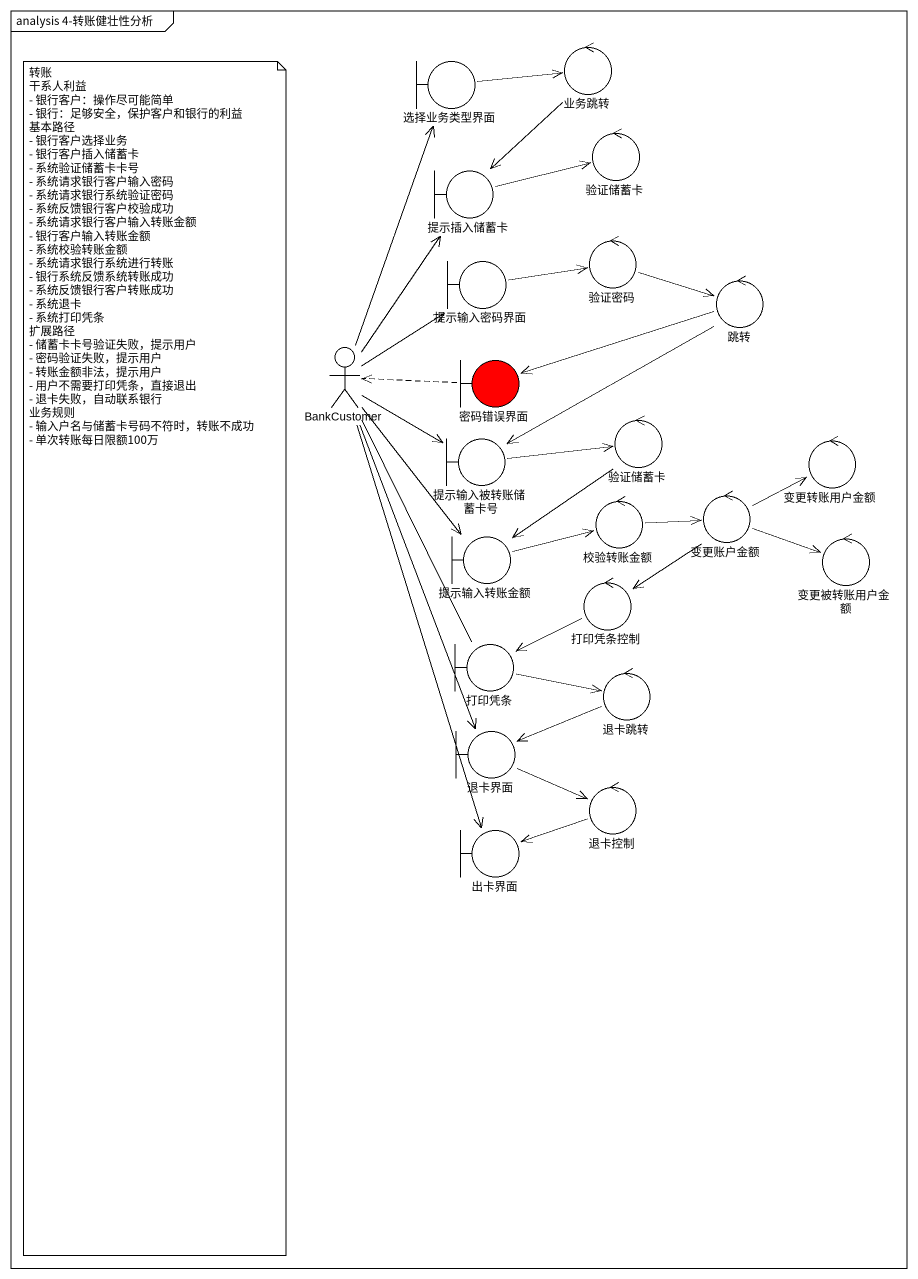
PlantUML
@startuml
mainframe analysis 4-转账健壮性分析
boundary 选择业务类型界面
control 业务跳转
control 验证储蓄卡
boundary 提示插入储蓄卡
control 验证密码
boundary 提示输入密码界面
control 跳转
actor BankCustomer
boundary 密码错误界面 #FF0000
boundary 提示输入被转账储蓄卡号
control "验证储蓄卡" as 验证储蓄卡_2
control 变更转账用户金额
control 校验转账金额
control 变更账户金额
boundary 提示输入转账金额
control 变更被转账用户金额
control 打印凭条控制
boundary 打印凭条
control 退卡跳转
boundary 退卡界面
control 退卡控制
boundary 出卡界面
选择业务类型界面 -right-> 业务跳转
业务跳转 --> 提示插入储蓄卡
提示插入储蓄卡 -right-> 验证储蓄卡
验证密码 -right-> 跳转
提示输入密码界面 -right-> 验证密码
跳转 -left-> 密码错误界面
跳转 --> 提示输入被转账储蓄卡号
BankCustomer -up-> 选择业务类型界面
BankCustomer -up-> 提示插入储蓄卡
BankCustomer -up-> 提示输入密码界面
BankCustomer --> 提示输入被转账储蓄卡号
BankCustomer --> 提示输入转账金额
BankCustomer -- 打印凭条
BankCustomer --> 退卡界面
BankCustomer --> 出卡界面
密码错误界面 .left.> BankCustomer
提示输入被转账储蓄卡号 -right-> 验证储蓄卡_2
验证储蓄卡_2 --> 提示输入转账金额
校验转账金额 -right-> 变更账户金额
变更账户金额 -right-> 变更转账用户金额
变更账户金额 -right-> 变更被转账用户金额
变更账户金额 --> 打印凭条控制
提示输入转账金额 -right-> 校验转账金额
打印凭条控制 -left-> 打印凭条
打印凭条 -right-> 退卡跳转
退卡跳转 -left-> 退卡界面
退卡界面 -right-> 退卡控制
退卡控制 -left-> 出卡界面
note as N1
  转账
  干系人利益
  - 银行客户：操作尽可能简单
  - 银行：足够安全，保护客户和银行的利益
  基本路径
  - 银行客户选择业务
  - 银行客户插入储蓄卡
  - 系统验证储蓄卡卡号
  - 系统请求银行客户输入密码
  - 系统请求银行系统验证密码
  - 系统反馈银行客户校验成功
  - 系统请求银行客户输入转账金额
  - 银行客户输入转账金额
  - 系统校验转账金额
  - 系统请求银行系统进行转账
  - 银行系统反馈系统转账成功
  - 系统反馈银行客户转账成功
  - 系统退卡
  - 系统打印凭条
  扩展路径
  - 储蓄卡卡号验证失败，提示用户
  - 密码验证失败，提示用户
  - 转账金额非法，提示用户
  - 用户不需要打印凭条，直接退出
  - 退卡失败，自动联系银行
  业务规则
  - 输入户名与储蓄卡号码不符时，转账不成功
  - 单次转账每日限额100万
end note
@enduml
